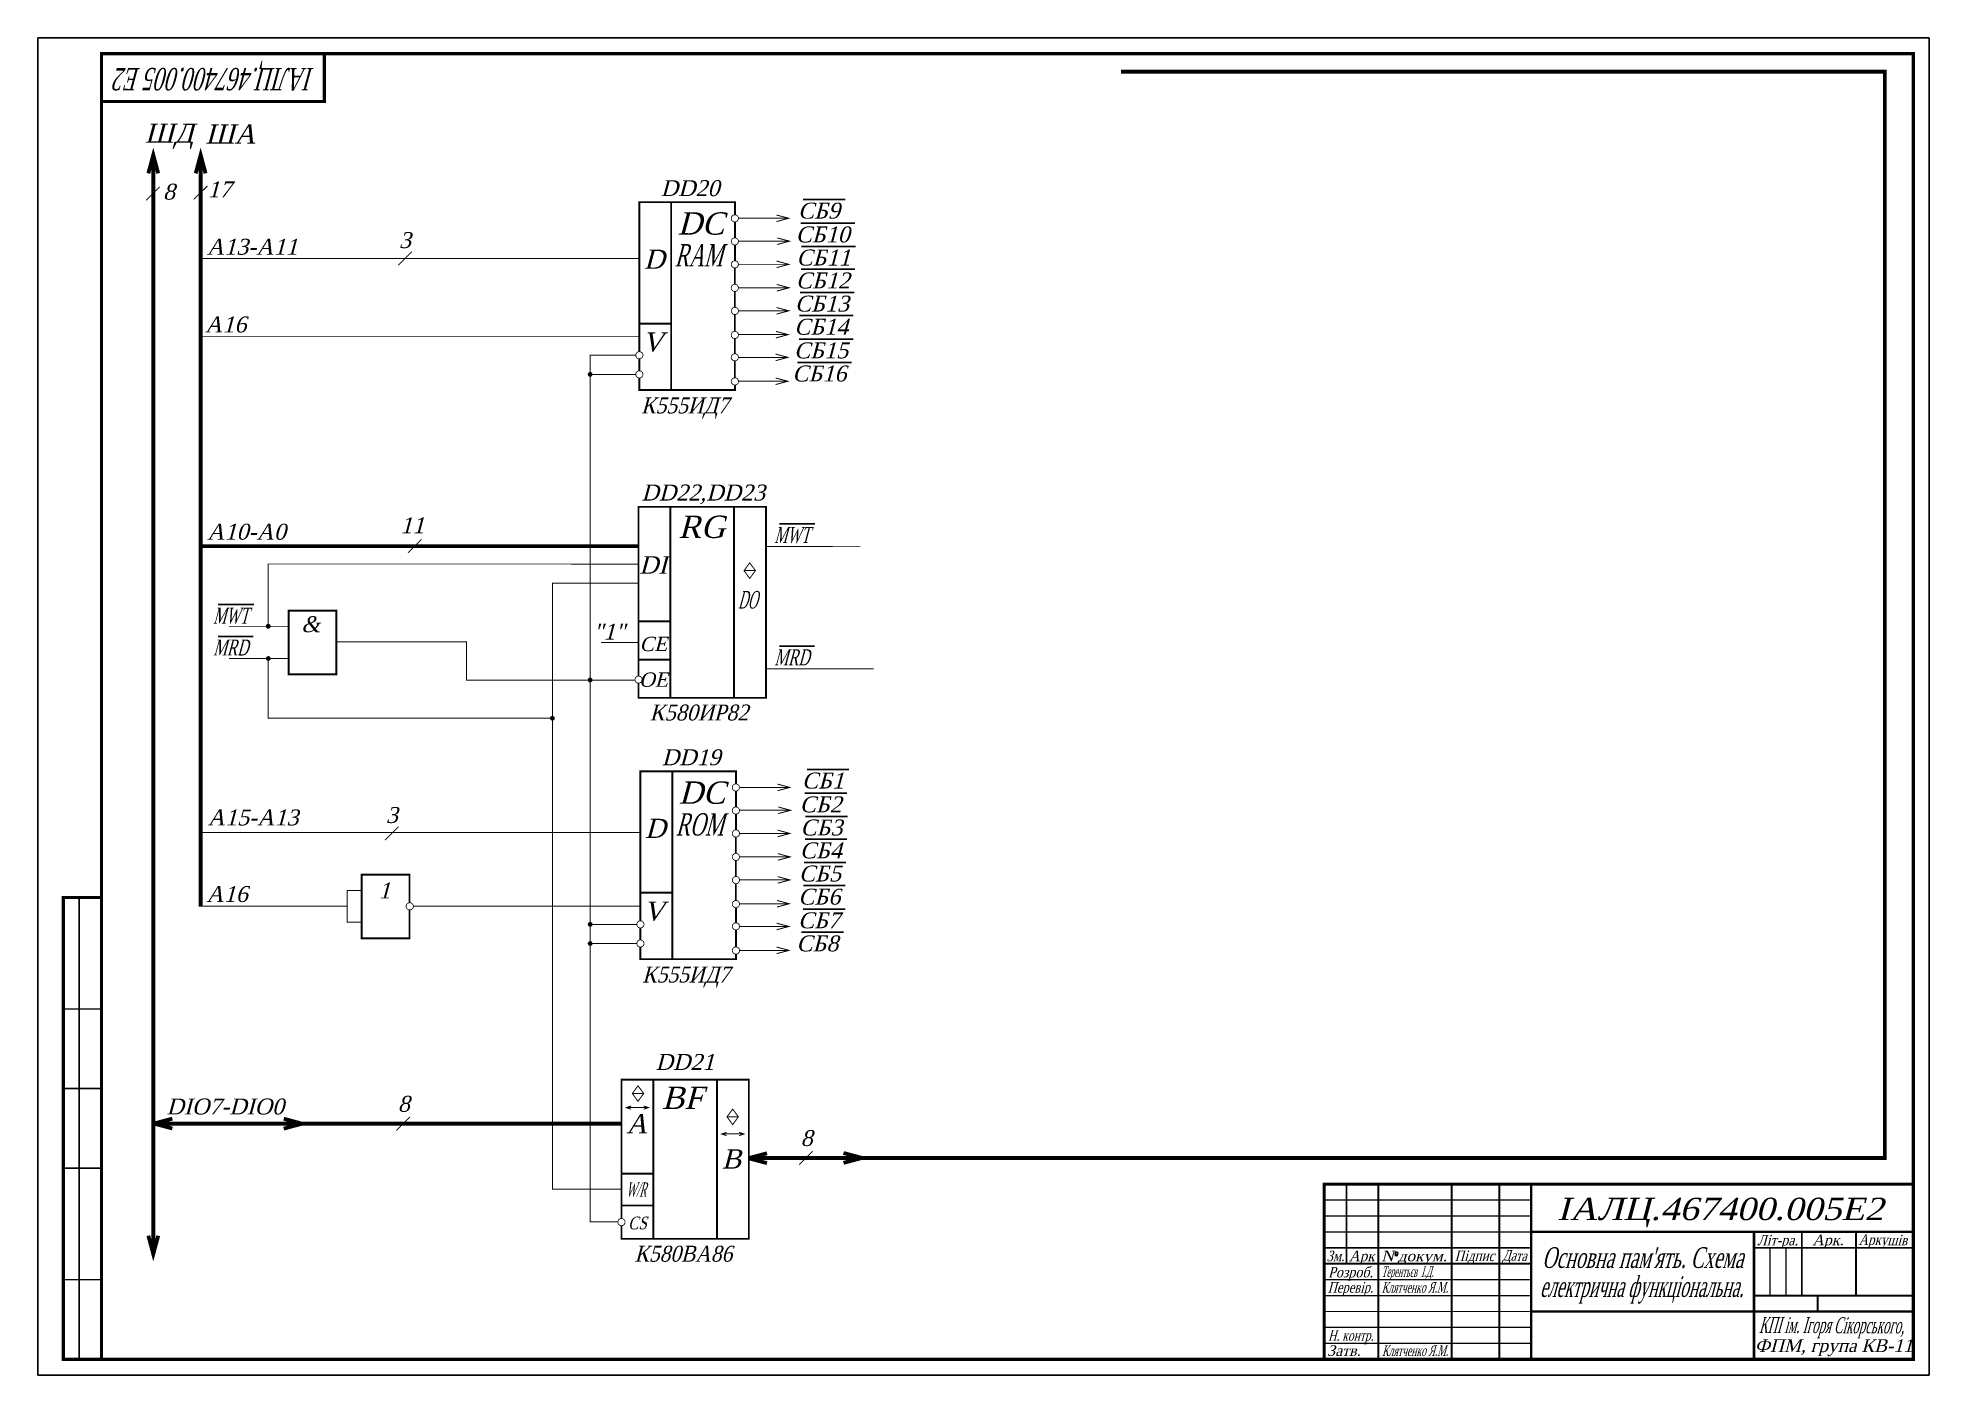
# Model space of a CAD drawing. Extents: x 0 to 594, y 0 to 420.
import ezdxf
from ezdxf.enums import TextEntityAlignment as Align

# ---------------------------------------------------------------- set-up
doc = ezdxf.new("R2010")
doc.units = 0
doc.header["$MEASUREMENT"] = 0
doc.layers.get('0').update_dxf_attribs({"linetype": 'CONTINUOUS'})
doc.styles.add('ESKD', font='times.ttf', dxfattribs={"oblique": 15, "height": 5})

msp = doc.modelspace()

# ---------------------------------------------------------------- linework, layer by layer
for p, q in [((594, 420), (0, 420)), ((0, 420), (0, 0)), ((594, 0), (594, 420)), ((426.22, 37.6), (427.11, 37.6)), ((0, 0), (594, 0))]:
    msp.add_line(p, q)
at = {"lineweight": 30}
msp.add_line((134.59, 230.28), (134.59, 230.28), dxfattribs=at)
for points, const_width in [([(20, 400), (90, 400), (90, 415)], 1), ([(340.16, 409.35), (580.64, 409.35)], 1.2), ([(580.05, 68.22), (580.05, 409.1)], 1.2), ([(37.81, 377.43), (36.26, 383.22), (34.71, 377.43)], 1.2), ([(36.26, 383.22), (36.26, 38.02)], 1.2), ([(52.69, 377.43), (51.13, 383.22), (49.58, 377.43)], 1.2), ([(51.13, 383.22), (51.13, 147.13)], 1.2), ([(34.06, 368.96), (38.3, 373.2)], 0.3), ([(49.01, 369.25), (53.26, 373.49)], 0.3), ([(218.92, 364.51), (218.92, 368.39), (188.92, 368.39), (188.92, 321.43)], 0.6), ([(198.92, 368.39), (198.92, 309.39)], 0.6), ([(218.92, 362.17), (218.92, 357.18)], 0.6), ([(220.14, 363.33), (235.84, 363.33)], 0.3), ([(231.98, 362.29), (235.84, 363.33), (231.98, 364.36)], 0.3), ([(218.92, 358.09), (218.92, 357.18)], 0.6), ([(232.2, 355.1), (236.07, 356.14), (232.2, 357.17)], 0.3), ([(50.92, 350.71), (188.71, 350.71)], 0.3), ([(113.18, 348.6), (117.42, 352.85)], 0.3), ([(218.92, 354.93), (218.92, 349.98)], 0.6), ([(220.05, 356.14), (236.07, 356.14)], 0.3), ([(218.89, 347.73), (218.89, 342.61)], 0.6), ([(220.03, 348.86), (235.88, 348.86)], 0.3), ([(232.01, 347.83), (235.88, 348.86), (232.01, 349.9)], 0.3), ([(218.89, 340.36), (218.89, 335.34)], 0.6), ([(220.02, 341.5), (235.95, 341.5)], 0.3), ([(232.08, 340.46), (235.95, 341.5), (232.08, 342.53)], 0.3), ([(218.89, 333.1), (218.89, 327.81)], 0.6), ([(220.17, 334.27), (235.87, 334.27)], 0.3), ([(232.01, 333.23), (235.87, 334.27), (232.01, 335.3)], 0.3), ([(188.92, 330.24), (198.92, 330.24)], 0.6), ([(219.97, 326.79), (235.67, 326.79)], 0.3), ([(231.8, 325.75), (235.67, 326.79), (231.8, 327.82)], 0.3), ([(189, 326.15), (51.13, 326.15)], 0.3), ([(218.9, 325.56), (218.9, 320.79)], 0.6), ([(231.7, 318.61), (235.56, 319.65), (231.7, 320.68)], 0.3), ([(187.86, 320.3), (173.32, 320.3)], 0.3), ([(173.46, 48.15), (173.46, 320.19)], 0.3), ([(188.92, 319.18), (188.92, 315.43)], 0.6), ([(218.9, 318.54), (218.9, 313.22)], 0.6), ([(219.86, 319.65), (235.56, 319.65)], 0.3), ([(187.82, 314.29), (173.46, 314.29)], 0.3), ([(188.92, 313.18), (188.92, 309.39), (218.92, 309.39), (218.92, 310.97)], 0.6), ([(219.86, 312.14), (235.56, 312.14)], 0.3), ([(231.7, 311.11), (235.56, 312.14), (231.7, 313.18)], 0.3), ([(188.66, 219.57), (188.66, 272.72), (228.66, 272.72), (228.66, 212.72), (188.66, 212.72), (188.66, 217.32)], 0.6), ([(198.66, 212.72), (198.66, 272.72)], 0.6), ([(218.66, 212.72), (218.66, 272.72)], 0.6), ([(116.25, 258.22), (120.49, 262.47)], 0.3), ([(188.66, 260.34), (51.13, 260.34)], 1.2), ([(258.31, 260.3), (228.66, 260.28)], 0.3), ([(152.36, 254.75), (152.36, 254.75), (152.36, 254.75), (72.38, 254.75), (72.38, 235.07)], 0.3), ([(188.66, 254.74), (152.36, 254.75)], 0.3), ([(221.79, 252.67), (225.37, 252.67)], 0.3), ([(188.58, 248.71), (161.55, 248.71)], 0.3), ([(161.63, 206.27), (161.63, 248.87)], 0.3), ([(78.76, 235.07), (60.06, 235.07)], 0.3), ([(188.66, 236.72), (198.66, 236.72)], 0.6), ([(187.55, 218.24), (134.59, 218.24), (134.59, 230.28), (93.76, 230.27), (93.76, 230.27)], 0.3), ([(188.66, 230.14), (176.91, 230.14)], 0.3), ([(78.76, 225.07), (60.06, 225.07)], 0.3), ([(183.31, 58.42), (161.63, 58.42), (161.63, 206.31), (72.38, 206.31), (72.38, 225.07)], 0.3), ([(188.66, 224.72), (198.66, 224.72)], 0.6), ([(262.49, 221.82), (228.6, 221.8)], 0.3), ([(219.26, 185.78), (219.26, 189.66), (189.26, 189.66), (189.26, 142.7)], 0.6), ([(199.26, 189.66), (199.26, 130.66)], 0.6), ([(220.48, 184.59), (236.18, 184.59)], 0.3), ([(232.32, 183.56), (236.18, 184.59), (232.32, 185.63)], 0.3), ([(219.26, 183.44), (219.26, 178.45)], 0.6), ([(219.26, 179.36), (219.26, 178.45)], 0.6), ([(232.54, 176.37), (236.41, 177.41), (232.54, 178.44)], 0.3), ([(109.04, 168.05), (113.28, 172.29)], 0.3), ([(219.26, 176.2), (219.26, 171.25)], 0.6), ([(220.38, 177.41), (236.41, 177.41)], 0.3), ([(51.38, 170.43), (189.31, 170.43)], 0.3), ([(219.23, 169), (219.23, 163.88)], 0.6), ([(220.37, 170.12), (236.21, 170.13)], 0.3), ([(232.35, 169.1), (236.21, 170.13), (232.35, 171.17)], 0.3), ([(219.23, 161.63), (219.23, 156.61)], 0.6), ([(220.36, 162.76), (236.28, 162.76)], 0.3), ([(232.42, 161.73), (236.28, 162.76), (232.42, 163.8)], 0.3), ([(116.74, 146.14), (116.74, 137.19), (101.74, 137.19), (101.74, 157.19), (116.74, 157.19), (116.74, 148.31)], 0.6), ([(219.23, 154.36), (219.23, 149.08)], 0.6), ([(220.51, 155.53), (236.21, 155.53)], 0.3), ([(232.35, 154.5), (236.21, 155.53), (232.35, 156.57)], 0.3), ([(20, 5), (8, 5), (8, 150), (20, 150)], 1), ([(13, 5), (13, 150)], 0.5), ([(101.76, 152.24), (97.15, 152.24), (97.15, 142.24), (101.76, 142.24)], 0.3), ([(189.26, 151.51), (199.26, 151.51)], 0.6), ([(232.14, 147.02), (236.01, 148.06), (232.14, 149.09)], 0.3), ([(97.15, 147.28), (51.13, 147.29)], 0.3), ([(189.43, 147.28), (117.92, 147.28)], 0.3), ([(219.24, 146.83), (219.24, 142.06)], 0.6), ([(220.31, 148.06), (236.01, 148.06)], 0.3), ([(188.2, 141.57), (173.46, 141.56)], 0.3), ([(189.26, 140.45), (189.26, 136.7)], 0.6), ([(219.24, 139.81), (219.24, 134.49)], 0.6), ([(220.2, 140.92), (235.9, 140.92)], 0.3), ([(232.03, 139.88), (235.9, 140.92), (232.03, 141.95)], 0.3), ([(188.16, 135.56), (173.46, 135.55)], 0.3), ([(189.26, 134.45), (189.26, 130.66), (219.26, 130.66), (219.26, 132.24)], 0.6), ([(220.2, 133.41), (235.9, 133.41)], 0.3), ([(232.04, 132.38), (235.9, 133.41), (232.04, 134.45)], 0.3), ([(8, 115), (20, 115)], 0.5), ([(8, 90), (20, 90)], 0.5), ([(183.31, 59.55), (183.31, 92.81), (223.31, 92.81), (223.31, 42.81), (183.31, 42.81), (183.31, 46.94)], 0.6), ([(193.31, 42.81), (193.31, 92.81)], 0.6), ([(213.31, 42.81), (213.31, 92.81)], 0.6), ([(186.3, 83.52), (184.8, 84.02), (186.3, 84.52)], 0.3), ([(184.8, 84.02), (191.78, 84.02)], 0.3), ([(186.7, 88.45), (190.28, 88.45)], 0.3), ([(190.28, 83.52), (191.78, 84.02), (190.28, 84.52)], 0.3), ([(183.31, 78.97), (36.26, 78.97)], 1.2), ([(36.46, 79.02), (42.26, 80.57)], 1.2), ([(36.46, 79.02), (42.26, 77.47)], 1.2), ([(77.23, 77.43), (83.02, 78.98), (77.23, 80.54)], 1.2), ([(112.56, 76.84), (116.8, 81.09)], 0.3), ([(216.44, 81.13), (220.01, 81.13)], 0.3), ([(216.28, 75.25), (214.78, 75.75), (216.28, 76.25)], 0.3), ([(214.78, 75.75), (221.77, 75.75)], 0.3), ([(220.27, 75.25), (221.77, 75.75), (220.27, 76.25)], 0.3), ([(223.2, 68.14), (229, 69.69)], 1.2), ([(223.2, 68.14), (229, 66.58)], 1.2), ([(223.31, 68.22), (580.63, 68.22)], 1.2), ([(239.07, 66.1), (243.31, 70.34)], 0.3), ([(253.04, 66.67), (258.83, 68.22), (253.04, 69.78)], 1.2), ([(8, 65), (20, 65)], 0.5), ([(183.31, 63.28), (193.31, 63.28)], 0.6), ([(183.31, 49.19), (183.31, 59.55)], 0.6), ([(404, 5), (404, 60), (589, 60)], 1), ([(411, 60), (411, 35)], 0.6), ([(421, 5), (421, 60)], 0.6), ([(444, 5), (444, 60)], 0.6), ([(459, 5), (459, 60)], 0.6), ([(469, 5), (469, 60)], 0.8), ([(183.31, 53.28), (193.31, 53.28)], 0.6), ([(404, 55), (469, 55)], 0.4), ([(182.21, 48.16), (173.31, 48.16)], 0.3), ([(404, 50), (469, 50)], 0.4), ([(37.81, 43.81), (36.26, 38.02), (34.71, 43.81)], 1.2), ([(404, 45), (469, 45)], 0.4), ([(469, 45), (589, 45)], 0.8), ([(539, 5), (539, 45)], 0.8), ([(554, 25), (554, 45)], 0.6), ([(571, 25), (571, 45)], 0.6), ([(404, 40), (469, 40)], 0.6), ([(539, 40), (589, 40)], 0.6), ([(544, 25), (544, 40)], 0.4), ([(549, 25), (549, 40)], 0.4), ([(8, 30), (20, 30)], 0.5), ([(404, 35), (469, 35)], 0.6), ([(404, 30), (469, 30)], 0.4), ([(404, 25), (469, 25)], 0.4), ([(539, 25), (589, 25)], 0.6), ([(559, 20), (559, 25)], 0.6), ([(404, 20), (469, 20)], 0.4), ([(469, 20), (589, 20)], 0.8), ([(404, 15), (469, 15)], 0.4), ([(404, 10), (469, 10)], 0.4)]:
    msp.add_lwpolyline(points, dxfattribs=dict(const_width=const_width))
for points, const_width in [([(20, 415), (20, 5), (589, 5), (589, 415)], 1), ([(223.58, 250.23), (225.37, 252.67), (223.58, 255.11), (221.79, 252.67)], 0.3), ([(78.76, 220.07), (78.76, 240.07), (93.76, 240.07), (93.76, 220.07)], 0.6), ([(188.49, 86.01), (190.28, 88.45), (188.49, 90.89), (186.7, 88.45)], 0.3), ([(218.23, 78.69), (220.01, 81.13), (218.23, 83.57), (216.44, 81.13)], 0.3)]:
    msp.add_lwpolyline(points, close=True, dxfattribs=dict(const_width=const_width))
for points, const_width in [([(217.77, 363.3, 1), (220.02, 363.3, 1)], 0.25), ([(217.77, 356.05, 1), (220.02, 356.05, 1)], 0.25), ([(217.78, 348.86, 1), (220.03, 348.86, 1)], 0.25), ([(217.77, 341.48, 1), (220.02, 341.48, 1)], 0.25), ([(217.8, 334.22, 1), (220.05, 334.22, 1)], 0.25), ([(217.77, 326.69, 1), (220.02, 326.69, 1)], 0.25), ([(187.79, 320.31, 1), (190.04, 320.31, 1)], 0.25), ([(217.77, 319.67, 1), (220.02, 319.67, 1)], 0.25), ([(173.09, 314.3, 1), (173.84, 314.3, 1)], 0.75), ([(187.79, 314.31, 1), (190.04, 314.31, 1)], 0.25), ([(217.79, 312.1, 1), (220.04, 312.1, 1)], 0.25), ([(71.99, 235.2, 1), (72.74, 235.2, 1)], 0.75), ([(72.01, 225.07, 1), (72.76, 225.07, 1)], 0.75), ([(173.08, 218.32, 1), (173.83, 218.32, 1)], 0.75), ([(187.54, 218.44, 1), (189.79, 218.44, 1)], 0.25), ([(161.23, 206.3, 1), (161.98, 206.3, 1)], 0.75), ([(218.1, 184.56, 1), (220.35, 184.56, 1)], 0.25), ([(218.11, 177.32, 1), (220.36, 177.32, 1)], 0.25), ([(218.12, 170.12, 1), (220.37, 170.12, 1)], 0.25), ([(218.11, 162.75, 1), (220.36, 162.75, 1)], 0.25), ([(218.14, 155.49, 1), (220.39, 155.49, 1)], 0.25), ([(218.11, 147.96, 1), (220.36, 147.96, 1)], 0.25), ([(115.67, 147.25, 1), (117.92, 147.25, 1)], 0.25), ([(188.13, 141.57, 1), (190.38, 141.57, 1)], 0.25), ([(173.1, 141.58, 1), (173.85, 141.58, 1)], 0.75), ([(188.13, 135.57, 1), (190.38, 135.57, 1)], 0.25), ([(218.11, 140.94, 1), (220.36, 140.94, 1)], 0.25), ([(173.1, 135.56, 1), (173.85, 135.56, 1)], 0.75), ([(218.13, 133.37, 1), (220.38, 133.37, 1)], 0.25), ([(182.18, 48.07, 1), (184.43, 48.07, 1)], 0.25)]:
    msp.add_lwpolyline(points, format="xyb", close=True, dxfattribs=dict(const_width=const_width))
msp.add_circle((426.71, 38.22), 0.462)

# ---------------------------------------------------------------- texts
at = {"style": 'ESKD', "oblique": 15}
for s, height, rotation, width, p, p2 in [('ІАЛЦ.467400.005 Е2', 7, 180, 0.684859, (86.81, 410.51), (24.4, 410.51)), ('Аркушiв', 3.3, 359.39869, 0.840496, (571.83, 40.92), (587.1, 40.76)), ('Дата', 3.3, 358.38396, 0.787114, (459.92, 36.04), (467.61, 35.83)), ('КПІ ім. Ігоря Сікорського,', 5, 359.79852, 0.545569, (540.55, 13.28), (586.11, 13.12))]:
    msp.add_text(s, height=height, rotation=rotation, dxfattribs=dict(at, width=width)).set_placement(p, p2, align=Align.FIT)
for s, height, p in [('ШД', 6, (33.58, 387.04)), ('ША', 6, (52.62, 386.8)), ('8', 5, (39.29, 369.18)), ('17', 5, (53.27, 369.91)), ('%%OСБ9', 5, (238.75, 363.23)), ('A13-A11', 5, (53.05, 351.89)), ('%%OСБ10', 5, (238.04, 355.75)), ('%%OСБ11', 5, (238.28, 348.49)), ('%%OСБ12', 5, (238.1, 341.3)), ('%%OСБ13', 5, (237.8, 334.03)), ('%%OСБ14', 5, (237.58, 326.77)), ('A16', 5, (52.47, 327.48)), ('%%OСБ15', 5, (237.52, 319.34)), ('%%OСБ16', 5, (236.99, 312.08)), ('A10-A0', 5, (53.15, 262.39)), ('"1"', 5, (174.48, 231.02)), ('CE', 4.5, (188.98, 227.39)), ('OE', 4.5, (188.82, 216.18)), ('%%OСБ1', 5, (240, 184.24)), ('%%OСБ2', 5, (239.3, 176.76)), ('A15-A13', 5, (53.31, 172.65)), ('%%OСБ3', 5, (239.53, 169.5)), ('%%OСБ4', 5, (239.35, 162.31)), ('%%OСБ5', 5, (239.05, 155.04)), ('A16', 5, (52.9, 148.61)), ('%%OСБ6', 5, (238.84, 147.78)), ('%%OСБ7', 5, (238.77, 140.35)), ('%%OСБ8', 5, (238.25, 133.1)), ('DIO7-DIO0', 5, (40.4, 81.88)), ('8', 5, (113.04, 82.71)), ('8', 5, (239.55, 71.97)), ('Арк.', 3.3, (557.34, 40.81)), ('Затв.', 3.3, (404.95, 6.06)), ('ФПМ, група КВ-11', 4, (539.22, 7.27))]:
    msp.add_text(s, height=height, dxfattribs=at).set_placement(p)
for s, height, p in [('DD20', 5, (204.84, 370.29)), ('DC', 7, (208.25, 358.2)), ('3', 5, (115.3, 353.98)), ('D', 6, (193.6, 347.47)), ('V', 6, (193.12, 321.46)), ('DD22,DD23', 5, (208.96, 274.69)), ('11', 5, (117.59, 264.4)), ('RG', 7, (208.52, 262.94)), ('DI', 5.5, (193.24, 251.71)), ('&', 5, (85.69, 233.34)), ('DD19', 5, (205.18, 191.55)), ('DC', 7, (208.58, 179.46)), ('3', 5, (111.16, 173.42)), ('D', 6, (193.94, 168.74)), ('1', 5, (108.82, 149.71)), ('V', 6, (193.46, 142.73)), ('DD21', 5, (203.23, 95.86)), ('BF', 7, (202.44, 83.61)), ('A', 6, (188.07, 75.96)), ('B', 6, (217.86, 64.9))]:
    msp.add_text(s, height=height, dxfattribs=at).set_placement(p, align=Align.CENTER)
for s, height, width, p, p2 in [('RAM', 7, 0.638692, (199.99, 348.21), (215.03, 348.21)), ('К555ИД7', 5, 0.914207, (189.47, 302.05), (216.95, 302.05)), ('%%oMWT', 5, 0.617682, (231.28, 261.36), (242.42, 261.36)), ('DO', 5.5, 0.521099, (219.87, 240.78), (225.98, 240.78)), ('%%oMWT', 5, 0.617682, (55.05, 236.02), (66.19, 236.02)), ('%%oMRD', 5, 0.654276, (55.05, 226.02), (66.06, 226.02)), ('%%oMRD', 5, 0.654276, (231.31, 222.93), (242.31, 222.93)), ('К580ИР82', 5, 0.944515, (192.15, 205.61), (223.15, 205.61)), ('ROM', 7, 0.638692, (200.33, 169.48), (215.37, 169.48)), ('К555ИД7', 5, 0.914207, (189.81, 123.32), (217.29, 123.32)), ('W/R', 4.5, 0.505894, (184.73, 56.03), (191.11, 56.03)), ('ІАЛЦ.467400.005Е2', 7, 1.158265, (477.13, 48.71), (579.68, 48.71)), ('CS', 4, 0.810846, (185.41, 45.8), (191.26, 45.8)), ('Лiт-ра.', 3.3, 0.898367, (540, 40.76), (552.78, 40.76)), ('К580ВА86', 5, 0.911381, (187.39, 35.64), (218.04, 35.64)), ('Зм.', 3.3, 0.825561, (404.76, 35.79), (410.33, 35.79)), ('Арк', 3.3, 0.966742, (411.78, 35.79), (419.82, 35.79)), ('N докум.', 3.3, 1.102323, (421.92, 35.76), (442.59, 35.76)), ('Пiдпис', 3.3, 0.848788, (444.96, 35.83), (457.47, 35.83)), ("Основна пам'ять. Схема", 6.5, 0.643528, (472.42, 33.69), (535.64, 33.69)), ('Розроб.', 3.3, 0.901817, (405.22, 30.71), (419.32, 30.71)), ('Терентьєв  І.Д.', 3.3, 0.52935, (422, 30.87), (438.37, 30.87)), ('електрична функцiональна.', 6.5, 0.567878, (471.75, 24.58), (535.64, 24.58)), ('Перевiр.', 3.3, 0.811026, (405.12, 25.93), (419.39, 25.93)), ('Клятченко Я.М.', 3.3, 0.624856, (422.07, 25.92), (442.88, 25.92)), ('Н. контр.', 3.3, 0.744927, (405.23, 10.81), (419.5, 10.81)), ('Клятченко Я.М.', 3.3, 0.623306, (422.19, 6.05), (442.96, 6.05))]:
    msp.add_text(s, height=height, dxfattribs=dict(at, width=width)).set_placement(p, p2, align=Align.FIT)

doc.saveas('drawing.dxf')
